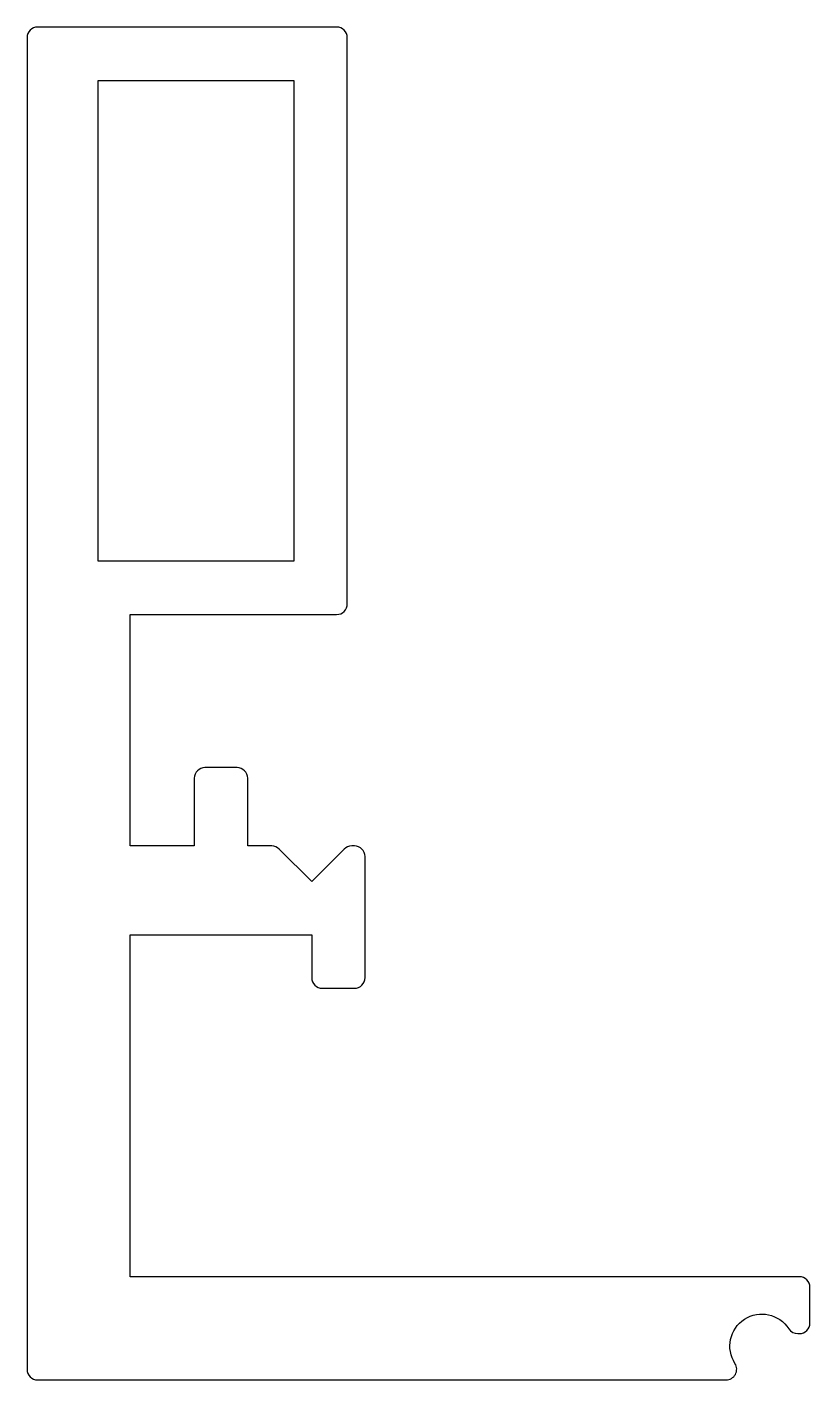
# Model space of a CAD drawing. Extents: x 986.2 to 1008.2, y 455.1 to 493.1.
import ezdxf

# ---------------------------------------------------------------- set-up
doc = ezdxf.new("R2010")
doc.units = 0
doc.layers.get('0').update_dxf_attribs({"linetype": 'CONTINUOUS'})

msp = doc.modelspace()

# ---------------------------------------------------------------- linework, layer by layer
msp.add_lwpolyline([(995.154, 492.786, 0.414214), (994.854, 493.086), (986.454, 493.086, 0.414214), (986.154, 492.786), (986.154, 455.386, 0.414214), (986.454, 455.086), (1005.795, 455.086, 0.59374), (1006.047, 455.548, -1), (1007.56, 456.523, 0.25491), (1007.813, 456.386), (1007.854, 456.386, 0.414214), (1008.154, 456.686), (1008.154, 457.686, 0.414214), (1007.854, 457.986), (989.054, 457.986), (989.054, 467.586), (994.154, 467.586), (994.154, 466.386, 0.414214), (994.454, 466.086), (995.354, 466.086, 0.414214), (995.654, 466.386), (995.654, 469.786, 0.414214), (995.354, 470.086), (995.278, 470.086, 0.198912), (995.066, 469.998), (994.154, 469.086), (993.242, 469.998, 0.198912), (993.03, 470.086), (992.354, 470.086), (992.354, 471.986, 0.414214), (992.054, 472.286), (991.154, 472.286, 0.414214), (990.854, 471.986), (990.854, 470.086), (989.054, 470.086), (989.054, 476.586), (994.854, 476.586, 0.414214), (995.154, 476.886)], format="xyb", close=True)
msp.add_lwpolyline([(993.654, 491.586), (993.654, 478.086), (988.154, 478.086), (988.154, 491.586)], close=True)

doc.saveas('drawing.dxf')
